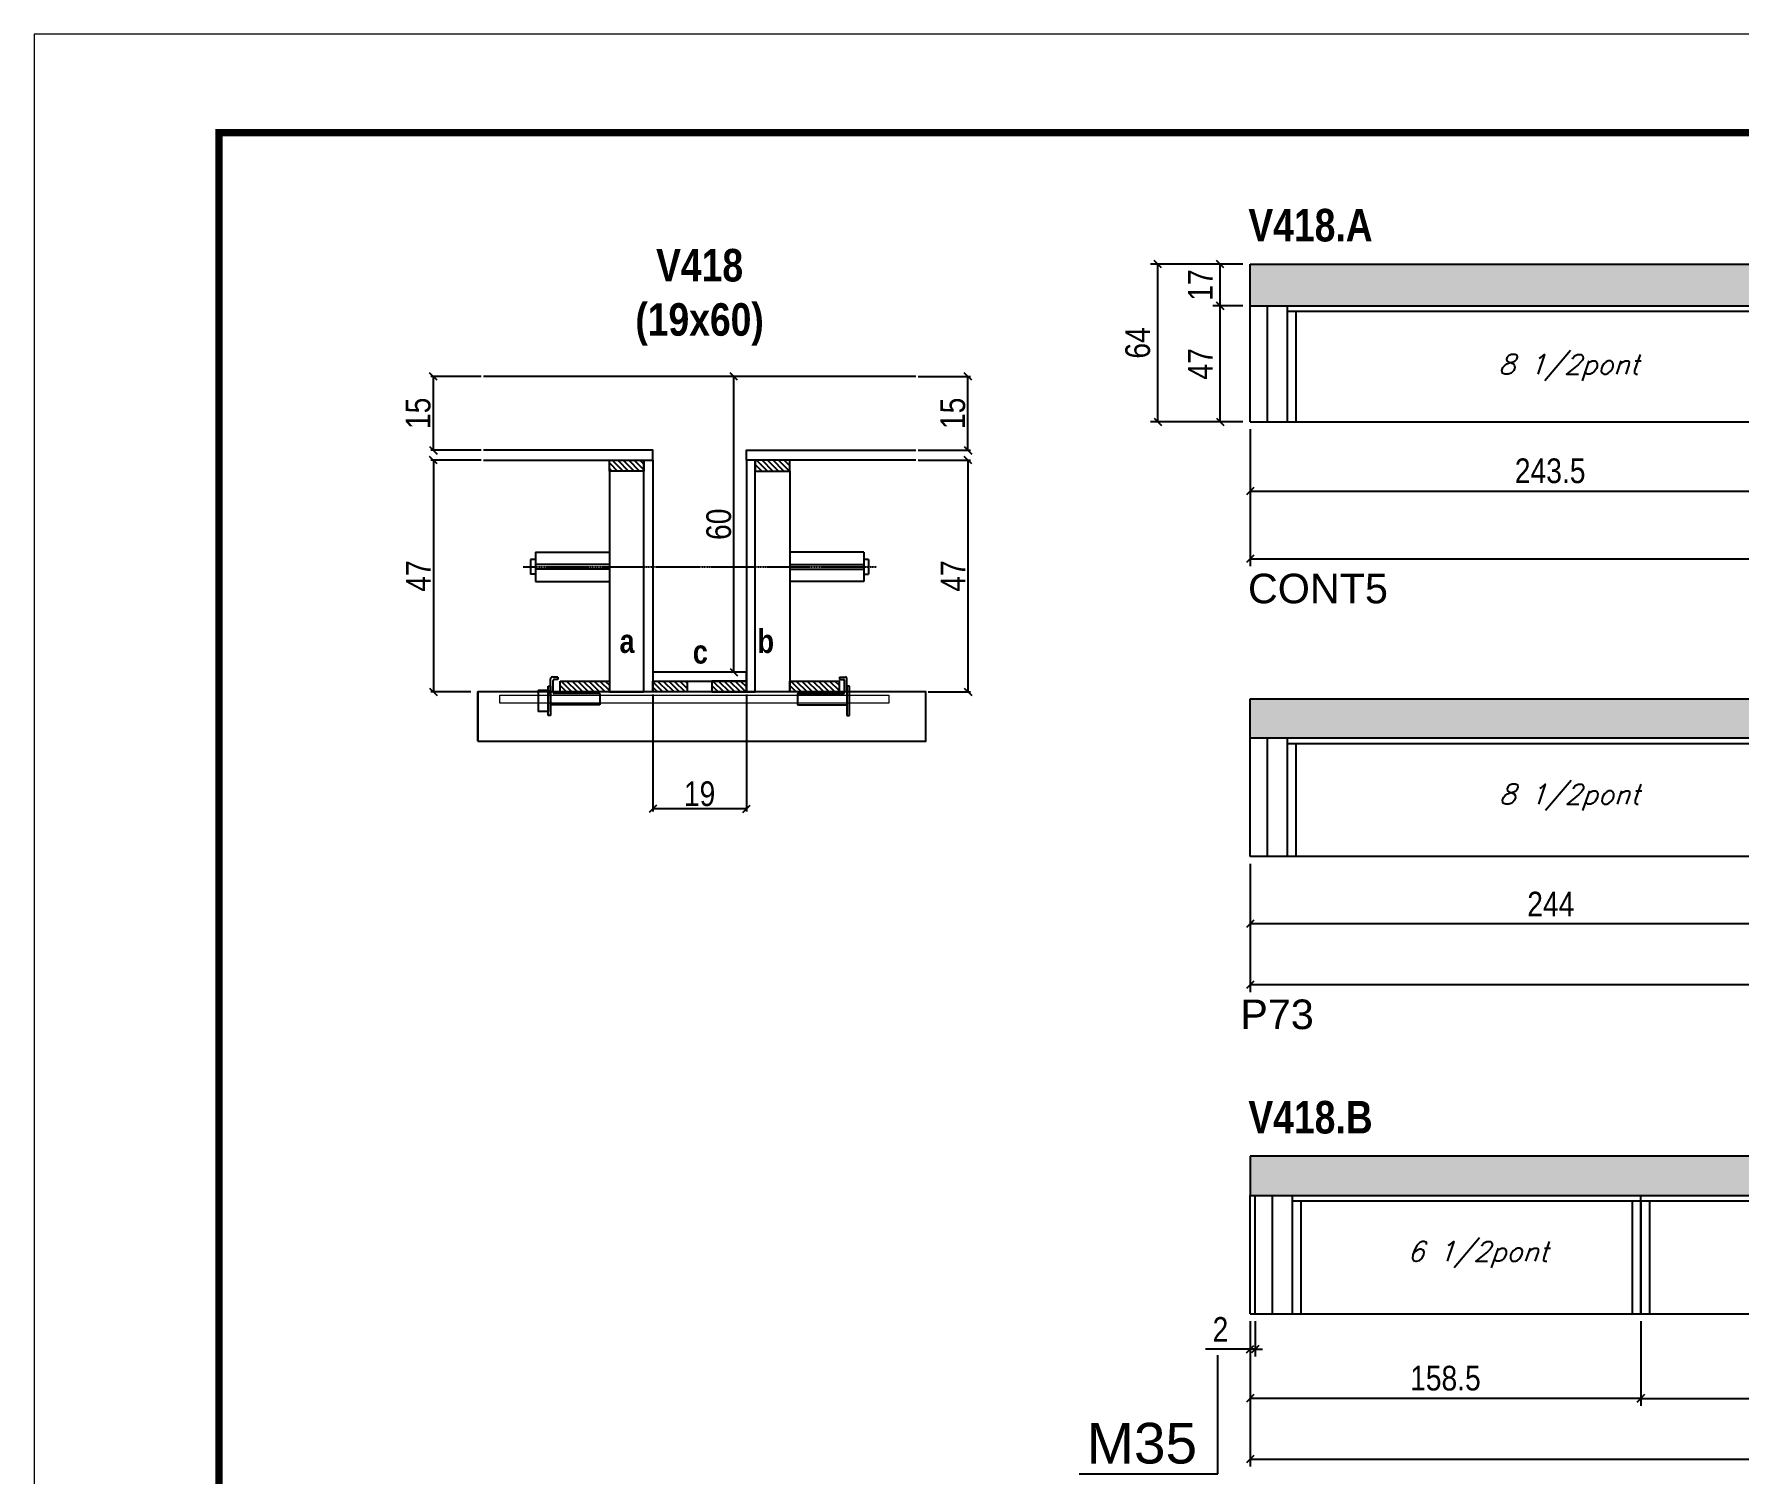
# Model space of a CAD drawing. Extents: x 3309 to 9590, y -2522 to 15424.
# Drawn here: x 6493 to 7185, y 9429 to 10014 of the extents above; entities that cross this region are included whole.
import ezdxf

# ---------------------------------------------------------------- set-up
doc = ezdxf.new("R2010")
doc.units = 0
doc.linetypes.add('DASHED', pattern=[0.75, 0.5, -0.25])
doc.linetypes.add('HIDDEN', pattern=[0.375, 0.25, -0.125])
for name, color, linetype in [('5', 5, 'Continuous'), ('barrote', 251, 'Continuous'), ('COTA', 241, 'Continuous'), ('detalhes', 4, 'Continuous'), ('NOMENCLATURA', 7, 'Continuous'), ('Painéis', 200, 'Continuous'), ('presilha', 1, 'Continuous'), ('SARR_2.2x10', 60, 'Continuous'), ('SARR_2.2x7', 40, 'Continuous'), ('SARR_3.5x7', 81, 'Continuous'), ('TENSOR', 3, 'Continuous'), ('texto', 7, 'Continuous')]:
    doc.layers.add(name, color=color, linetype=linetype)
for name, color, linetype, lineweight in [('CONCRETO', 251, 'Continuous', 25), ('Folhas', 255, 'Continuous', 9), ('SARRAFO DE PRESSAO', 251, 'DASHED', 9), ('SCO-___-LAJ', 2, 'Continuous', 0)]:
    doc.layers.add(name, color=color, linetype=linetype, lineweight=lineweight)
doc.styles.add('COTA TECNICA', font='techl___.ttf', dxfattribs={"height": 10})
doc.styles.add('COTA TECNICA 2X', font='techl___.ttf', dxfattribs={"height": 10})
doc.styles.add('Romans', font='romans.shx')
doc.styles.get("Standard").update_dxf_attribs({"font": 'arial.ttf'})
doc.styles.add('TECNICA', font='techb___.ttf', dxfattribs={"height": 10})
doc.dimstyles.new('PAINEL', dxfattribs={"dimtxt": 10, "dimasz": 3, "dimexe": 3, "dimexo": 3, "dimgap": 3, "dimtad": 1, "dimdec": 1, "dimzin": 12, "dimdsep": 46, "dimtxsty": 'COTA TECNICA', "dimblk1": 'OBLIQUE', "dimblk2": 'OBLIQUE', "dimsah": 1, "dimcen": 0.9, "dimclrd": 4, "dimclre": 4, "dimclrt": 240, "dimadec": 1, "dimazin": 3, "dimtfac": 1, "dimtdec": 1, "dimtmove": 0, "dimatfit": 3, "dimfxl": 1, "dimtolj": 1, "dimtzin": 12, "dimarcsym": 0})
doc.dimstyles.new('SECAO', dxfattribs={"dimscale": 0.333333, "dimtxt": 5, "dimasz": 9, "dimexe": 3, "dimexo": 3, "dimgap": 3, "dimtad": 1, "dimdec": 1, "dimlfac": 0.5, "dimzin": 12, "dimdsep": 46, "dimtxsty": 'COTA TECNICA 2X', "dimblk1": 'OBLIQUE', "dimblk2": 'OBLIQUE', "dimsah": 1, "dimcen": 0.9, "dimclrd": 4, "dimclre": 4, "dimclrt": 240, "dimadec": 1, "dimazin": 3, "dimtfac": 1, "dimtdec": 1, "dimtmove": 0, "dimatfit": 3, "dimfxl": 1, "dimtolj": 1, "dimtzin": 12, "dimarcsym": 0})
pattern_1 = [(135, (39979.4781, -113765.4795), (-1.122532015, -1.122532015), [])]
pattern_2 = [(50, (0, 13.3344), (5.46554, -0.4781726), [0.5715, -6.2865]), (355, (0, 13.3344), (-1.0573026, 5.7317054), [0.4572, -5.0292175]), (100.451445, (0.4555, 13.2945), (4.4082374, 5.2535326), [0.4857003, -5.3427073]), (46.1842, (0, 14.8584), (8.1323712, -1.26127), [0.85725, -9.42975]), (96.63556, (0.678, 14.753), (7.122124, 7.4227837), [0.7285507, -8.014068]), (351.18415, (0, 14.858), (7.122124, 7.422784), [0.685799, -7.543792]), (21, (0.762, 14.4774), (4.5484317, -3.067956), [0.5715, -6.2865]), (326, (0.762, 14.4774), (1.8540609, 5.525639), [0.4572, -5.0292]), (71.451445, (1.141, 14.2217), (6.4024926, 2.457683), [0.4857003, -5.3426981]), (37.5, (0, 13.3344), (0.0926581, 2.53665117), [0, -4.96824, 0, -5.1054, 0, -5.04825]), (7.5, (0, 13.3344), (2.0045899, 3.00541724), [0, -2.91084, 0, -4.85394, 0, -1.92405]), (327.5, (-1.6993, 13.3344), (4.06771786, -0.17186232), [0, -1.905, 0, -5.9436, 0, -7.8867]), (317.5, (-2.4613, 13.3344), (4.4438754, 0.7627947), [0, -2.4765, 0, -3.94716, 0, -5.6007])]

# ---------------------------------------------------------------- blocks, each defined once
blk = doc.blocks.new('9999999999')
at = {"layer": 'Folhas'}
blk.add_lwpolyline([(98138.98, 34190.21), (99623.98, 34190.21), (99623.98, 35240.21), (98138.98, 35240.21)], close=True, dxfattribs=at)
at = {"layer": 'Folhas', "color": 30, "const_width": 3}
blk.add_lwpolyline([(98213.98, 34230.21), (99583.98, 34230.21), (99583.98, 35200.21), (98213.98, 35200.21)], close=True, dxfattribs=at)
blk = doc.blocks.new('_Oblique')
at = {"color": 0, "linetype": 'ByBlock', "lineweight": -2}
blk.add_line((-0.5, -0.5), (0.5, 0.5), dxfattribs=at)
blk = doc.blocks.new('*D1259')
at = {"layer": 'COTA', "color": 4, "lineweight": -2, "transparency": 16777216}
for p, q in [((6743.94, 9745.69), (6743.94, 9698.22)), ((6781.94, 9745.69), (6781.94, 9698.22)), ((6781.94, 9699.22), (6743.94, 9699.22))]:
    blk.add_line(p, q, dxfattribs=at)
at = {"layer": 'Defpoints', "color": 0, "transparency": 16777216}
for p in [(6743.94, 9746.69), (6781.94, 9746.69), (6743.94, 9699.22)]:
    blk.add_point(p, dxfattribs=at)
at = {"layer": 'COTA', "color": 4, "lineweight": -2, "transparency": 16777216, "xscale": 3, "yscale": 3, "zscale": 3, "rotation": 180}
blk.add_blockref('_Oblique', (6743.94, 9699.22), dxfattribs=at)
at = {"layer": 'COTA', "color": 4, "lineweight": -2, "transparency": 16777216, "xscale": 3, "yscale": 3, "zscale": 3}
blk.add_blockref('_Oblique', (6781.94, 9699.22), dxfattribs=at)
at = {"layer": 'COTA', "color": 240, "transparency": 16777216, "insert": (6762.94, 9705.31), "char_height": 10, "attachment_point": 5, "style": 'COTA TECNICA 2X'}
blk.add_mtext('\\A1;19', dxfattribs=at)
blk = doc.blocks.new('PRESILHA METÁLICA 1')
at = {"layer": 'presilha'}
for p, q in [((12, 21), (8.6, 21)), ((12, 21), (12, 19.5)), ((0, 13), (6, 13)), ((0, 13), (0, 0)), ((6, 15.5), (7.5, 15.5)), ((6, -2.5), (6, 15.5)), ((6, 13), (6, 0)), ((7.5, 10.6), (7.5, 19.9)), ((7.5, 15.5), (7.5, -2.5)), ((9, 11.6), (9, 18.9)), ((12, 19.5), (9.6, 19.5)), ((37.5, 11), (9.6, 11)), ((37.5, 11), (37.5, 4.1)), ((6, 0), (0, 0)), ((37.5, 4.1), (7.5, 4.1)), ((7.5, -2.5), (6, -2.5))]:
    blk.add_line(p, q, dxfattribs=at)
for centre, radius, start, end in [((8.6, 19.9), 1.14, 90, 180), ((9.6, 18.9), 0.57, 90, 180), ((9.6, 11.6), 0.57, 180, 270)]:
    blk.add_arc(centre, radius, start, end, dxfattribs=at)
blk = doc.blocks.new('PRESILHA METÁLICA 2')
at = {"layer": 'presilha'}
for p, q in [((-5.2, 23.5), (-5.2, 22)), ((-5.2, 23.5), (-1.9, 23.5)), ((-5.2, 22), (-2.8, 22)), ((-2.2, 14.1), (-2.2, 21.4)), ((-0.8, 14.6), (-0.8, 22.4)), ((-30.8, 13.5), (-30.8, 6.6)), ((-30.8, 13.5), (-2.8, 13.5)), ((0.8, 18), (-0.8, 18)), ((-0.8, 18), (-0.8, 0)), ((0.8, 0), (0.8, 18)), ((-30.8, 6.6), (-0.8, 6.6)), ((-0.8, 0), (0.8, 0))]:
    blk.add_line(p, q, dxfattribs=at)
for centre, radius, start, end in [((-2.8, 21.4), 0.57, 0, 90), ((-1.9, 22.4), 1.14, 0, 90), ((-2.8, 14.1), 0.57, 270, 0)]:
    blk.add_arc(centre, radius, start, end, dxfattribs=at)
blk = doc.blocks.new('*D1260')
at = {"layer": 'COTA', "color": 4, "lineweight": -2, "transparency": 16777216}
for p, q in [((6674.24, 9840.69), (6653.89, 9840.69)), ((6654.89, 9840.69), (6654.89, 9746.69)), ((6670.13, 9746.69), (6653.89, 9746.69))]:
    blk.add_line(p, q, dxfattribs=at)
at = {"layer": 'Defpoints', "color": 0, "transparency": 16777216}
for p in [(6675.24, 9840.69), (6654.89, 9746.69), (6671.13, 9746.69)]:
    blk.add_point(p, dxfattribs=at)
at = {"layer": 'COTA', "color": 4, "lineweight": -2, "transparency": 16777216, "xscale": 3, "yscale": 3, "zscale": 3}
for p, rotation in [((6654.89, 9840.69), 90), ((6654.89, 9746.69), 270)]:
    blk.add_blockref('_Oblique', p, dxfattribs=dict(at, rotation=rotation))
at = {"layer": 'COTA', "color": 240, "transparency": 16777216, "insert": (6648.82, 9793.69), "char_height": 10, "attachment_point": 5, "rotation": 90, "style": 'COTA TECNICA 2X'}
blk.add_mtext('\\A1;47', dxfattribs=at)
blk = doc.blocks.new('*D1261')
at = {"layer": 'COTA', "color": 4, "lineweight": -2, "transparency": 16777216}
for p, q in [((6851.64, 9840.69), (6872.86, 9840.69)), ((6871.86, 9840.69), (6871.86, 9746.69)), ((6855.75, 9746.69), (6872.86, 9746.69))]:
    blk.add_line(p, q, dxfattribs=at)
at = {"layer": 'Defpoints', "color": 0, "transparency": 16777216}
for p in [(6850.64, 9840.69), (6854.75, 9746.69), (6871.86, 9746.69)]:
    blk.add_point(p, dxfattribs=at)
at = {"layer": 'COTA', "color": 4, "lineweight": -2, "transparency": 16777216, "xscale": 3, "yscale": 3, "zscale": 3}
for p, rotation in [((6871.86, 9840.69), 90), ((6871.86, 9746.69), 270)]:
    blk.add_blockref('_Oblique', p, dxfattribs=dict(at, rotation=rotation))
at = {"layer": 'COTA', "color": 240, "transparency": 16777216, "insert": (6865.78, 9793.69), "char_height": 10, "attachment_point": 5, "rotation": 90, "style": 'COTA TECNICA 2X'}
blk.add_mtext('\\A1;47', dxfattribs=at)
blk = doc.blocks.new('*D1262')
at = {"layer": 'COTA', "color": 4, "lineweight": -2, "transparency": 16777216}
for p, q in [((6780.94, 9874.69), (6775.87, 9874.69)), ((6776.87, 9754.69), (6776.87, 9874.69)), ((6780.94, 9754.69), (6775.87, 9754.69))]:
    blk.add_line(p, q, dxfattribs=at)
at = {"layer": 'Defpoints', "color": 0, "transparency": 16777216}
for p in [(6776.87, 9874.69), (6781.94, 9874.69), (6781.94, 9754.69)]:
    blk.add_point(p, dxfattribs=at)
at = {"layer": 'COTA', "color": 4, "lineweight": -2, "transparency": 16777216, "xscale": 3, "yscale": 3, "zscale": 3}
for p, rotation in [((6776.87, 9874.69), 90), ((6776.87, 9754.69), 270)]:
    blk.add_blockref('_Oblique', p, dxfattribs=dict(at, rotation=rotation))
at = {"layer": 'COTA', "color": 240, "transparency": 16777216, "insert": (6770.76, 9814.69), "char_height": 10, "attachment_point": 5, "rotation": 90, "style": 'COTA TECNICA 2X'}
blk.add_mtext('\\A1;60', dxfattribs=at)
blk = doc.blocks.new('*D1263')
at = {"layer": 'COTA', "color": 4, "lineweight": -2, "transparency": 16777216}
for p, q in [((6851.64, 9874.69), (6872.86, 9874.69)), ((6871.86, 9844.69), (6871.86, 9874.69)), ((6851.64, 9844.69), (6872.86, 9844.69))]:
    blk.add_line(p, q, dxfattribs=at)
at = {"layer": 'Defpoints', "color": 0, "transparency": 16777216}
for p in [(6850.64, 9874.69), (6871.86, 9874.69), (6850.64, 9844.69)]:
    blk.add_point(p, dxfattribs=at)
at = {"layer": 'COTA', "color": 4, "lineweight": -2, "transparency": 16777216, "xscale": 3, "yscale": 3, "zscale": 3}
for p, rotation in [((6871.86, 9874.69), 90), ((6871.86, 9844.69), 270)]:
    blk.add_blockref('_Oblique', p, dxfattribs=dict(at, rotation=rotation))
at = {"layer": 'COTA', "color": 240, "transparency": 16777216, "insert": (6865.75, 9859.69), "char_height": 10, "attachment_point": 5, "rotation": 90, "style": 'COTA TECNICA 2X'}
blk.add_mtext('\\A1;15', dxfattribs=at)
blk = doc.blocks.new('*D1264')
at = {"layer": 'COTA', "color": 4, "lineweight": -2, "transparency": 16777216}
for p, q in [((6674.24, 9874.69), (6653.89, 9874.69)), ((6654.89, 9844.69), (6654.89, 9874.69)), ((6674.24, 9844.69), (6653.89, 9844.69))]:
    blk.add_line(p, q, dxfattribs=at)
at = {"layer": 'Defpoints', "color": 0, "transparency": 16777216}
for p in [(6654.89, 9874.69), (6675.24, 9874.69), (6675.24, 9844.69)]:
    blk.add_point(p, dxfattribs=at)
at = {"layer": 'COTA', "color": 4, "lineweight": -2, "transparency": 16777216, "xscale": 3, "yscale": 3, "zscale": 3}
for p, rotation in [((6654.89, 9874.69), 90), ((6654.89, 9844.69), 270)]:
    blk.add_blockref('_Oblique', p, dxfattribs=dict(at, rotation=rotation))
at = {"layer": 'COTA', "color": 240, "transparency": 16777216, "insert": (6648.78, 9859.69), "char_height": 10, "attachment_point": 5, "rotation": 90, "style": 'COTA TECNICA 2X'}
blk.add_mtext('\\A1;15', dxfattribs=at)
blk = doc.blocks.new('*D1268')
at = {"layer": 'COTA', "color": 4, "lineweight": -2, "transparency": 16777216}
for p, q in [((6986.37, 9853.27), (6986.37, 9825.11)), ((7229.87, 9853.27), (7229.87, 9825.11)), ((6986.37, 9828.11), (7229.87, 9828.11))]:
    blk.add_line(p, q, dxfattribs=at)
at = {"layer": 'Defpoints', "color": 0, "transparency": 16777216}
for p in [(6986.37, 9856.27, 0), (7229.87, 9856.27, 0), (7229.87, 9828.11)]:
    blk.add_point(p, dxfattribs=at)
at = {"layer": 'COTA', "color": 4, "lineweight": -2, "transparency": 16777216, "xscale": 3, "yscale": 3, "zscale": 3, "rotation": 180}
blk.add_blockref('_Oblique', (6986.37, 9828.11), dxfattribs=at)
at = {"layer": 'COTA', "color": 4, "lineweight": -2, "transparency": 16777216, "xscale": 3, "yscale": 3, "zscale": 3}
blk.add_blockref('_Oblique', (7229.87, 9828.11), dxfattribs=at)
at = {"layer": 'COTA', "color": 240, "transparency": 16777216, "insert": (7108.12, 9836.33), "char_height": 10, "attachment_point": 5, "style": 'COTA TECNICA'}
blk.add_mtext('\\A1;243.5', dxfattribs=at)
blk = doc.blocks.new('*D1265')
at = {"layer": 'COTA', "color": 4, "lineweight": -2, "transparency": 16777216}
for p, q in [((6986.37, 9853.27), (6986.37, 9797.64)), ((7473.87, 9853.27), (7473.87, 9797.64)), ((6986.37, 9800.64), (7473.87, 9800.64))]:
    blk.add_line(p, q, dxfattribs=at)
at = {"layer": 'Defpoints', "color": 0, "transparency": 16777216}
for p in [(6986.37, 9856.27), (7473.87, 9856.27, 0), (7473.87, 9800.64)]:
    blk.add_point(p, dxfattribs=at)
at = {"layer": 'COTA', "color": 4, "lineweight": -2, "transparency": 16777216, "xscale": 3, "yscale": 3, "zscale": 3, "rotation": 180}
blk.add_blockref('_Oblique', (6986.37, 9800.64), dxfattribs=at)
at = {"layer": 'COTA', "color": 4, "lineweight": -2, "transparency": 16777216, "xscale": 3, "yscale": 3, "zscale": 3}
blk.add_blockref('_Oblique', (7473.87, 9800.64), dxfattribs=at)
at = {"layer": 'COTA', "color": 240, "transparency": 16777216, "insert": (7230.12, 9808.77), "char_height": 10, "attachment_point": 5, "style": 'COTA TECNICA'}
blk.add_mtext('\\A1;487.5', dxfattribs=at)
blk = doc.blocks.new('*D1266')
at = {"layer": 'COTA', "color": 4, "lineweight": -2, "transparency": 16777216}
for p, q in [((6983.37, 9903.27), (6971.21, 9903.27)), ((6974.21, 9856.27), (6974.21, 9903.27)), ((6983.37, 9856.27), (6971.21, 9856.27))]:
    blk.add_line(p, q, dxfattribs=at)
at = {"layer": 'Defpoints', "color": 0, "transparency": 16777216}
for p in [(6974.21, 9903.27), (6986.37, 9903.27), (6986.37, 9856.27)]:
    blk.add_point(p, dxfattribs=at)
at = {"layer": 'COTA', "color": 4, "lineweight": -2, "transparency": 16777216, "xscale": 3, "yscale": 3, "zscale": 3}
for p, rotation in [((6974.21, 9903.27), 90), ((6974.21, 9856.27), 270)]:
    blk.add_blockref('_Oblique', p, dxfattribs=dict(at, rotation=rotation))
at = {"layer": 'COTA', "color": 240, "transparency": 16777216, "insert": (6966.14, 9879.77), "char_height": 10, "attachment_point": 5, "rotation": 90, "style": 'COTA TECNICA'}
blk.add_mtext('\\A1;47', dxfattribs=at)
blk = doc.blocks.new('*D1267')
at = {"layer": 'COTA', "color": 4, "lineweight": -2, "transparency": 16777216}
for p, q in [((6983.37, 9920.27), (6971.21, 9920.27)), ((6974.21, 9903.27), (6974.21, 9920.27)), ((6983.37, 9903.27), (6971.21, 9903.27))]:
    blk.add_line(p, q, dxfattribs=at)
at = {"layer": 'Defpoints', "color": 0, "transparency": 16777216}
for p in [(6974.21, 9920.27), (6986.37, 9920.27), (6986.37, 9903.27)]:
    blk.add_point(p, dxfattribs=at)
at = {"layer": 'COTA', "color": 4, "lineweight": -2, "transparency": 16777216, "xscale": 3, "yscale": 3, "zscale": 3}
for p, rotation in [((6974.21, 9920.27), 90), ((6974.21, 9903.27), 270)]:
    blk.add_blockref('_Oblique', p, dxfattribs=dict(at, rotation=rotation))
at = {"layer": 'COTA', "color": 240, "transparency": 16777216, "insert": (6966.14, 9911.77), "char_height": 10, "attachment_point": 5, "rotation": 90, "style": 'COTA TECNICA'}
blk.add_mtext('\\A1;17', dxfattribs=at)
blk = doc.blocks.new('*D1271')
at = {"layer": 'COTA', "color": 4, "lineweight": -2, "transparency": 16777216}
for p, q in [((6983.37, 9920.27), (6945.89, 9920.27)), ((6948.89, 9856.27), (6948.89, 9920.27)), ((6983.37, 9856.27), (6945.89, 9856.27))]:
    blk.add_line(p, q, dxfattribs=at)
at = {"layer": 'Defpoints', "color": 0, "transparency": 16777216}
for p in [(6948.89, 9920.27), (6986.37, 9920.27), (6986.37, 9856.27)]:
    blk.add_point(p, dxfattribs=at)
at = {"layer": 'COTA', "color": 4, "lineweight": -2, "transparency": 16777216, "xscale": 3, "yscale": 3, "zscale": 3}
for p, rotation in [((6948.89, 9920.27), 90), ((6948.89, 9856.27), 270)]:
    blk.add_blockref('_Oblique', p, dxfattribs=dict(at, rotation=rotation))
at = {"layer": 'COTA', "color": 240, "transparency": 16777216, "insert": (6940.79, 9888.27), "char_height": 10, "attachment_point": 5, "rotation": 90, "style": 'COTA TECNICA'}
blk.add_mtext('\\A1;64', dxfattribs=at)
blk = doc.blocks.new('*D1280')
at = {"layer": 'COTA', "color": 4, "linetype": 'ByBlock', "lineweight": -2, "transparency": 16777216}
for p, q in [((6986.37, 9676.86), (6986.37, 9649.53)), ((7230.37, 9676.86), (7230.37, 9649.53)), ((7230.37, 9652.53), (6986.37, 9652.53))]:
    blk.add_line(p, q, dxfattribs=at)
at = {"layer": 'Defpoints', "color": 0, "linetype": 'ByBlock', "transparency": 16777216}
for p in [(6986.37, 9679.86), (7230.37, 9679.86), (6986.37, 9652.53)]:
    blk.add_point(p, dxfattribs=at)
at = {"layer": 'COTA', "color": 4, "linetype": 'ByBlock', "lineweight": -2, "transparency": 16777216, "xscale": 3, "yscale": 3, "zscale": 3, "rotation": 180}
blk.add_blockref('_Oblique', (6986.37, 9652.53), dxfattribs=at)
at = {"layer": 'COTA', "color": 4, "linetype": 'ByBlock', "lineweight": -2, "transparency": 16777216, "xscale": 3, "yscale": 3, "zscale": 3}
blk.add_blockref('_Oblique', (7230.37, 9652.53), dxfattribs=at)
at = {"layer": 'COTA', "color": 240, "linetype": 'ByBlock', "transparency": 16777216, "insert": (7108.37, 9660.61), "char_height": 10, "attachment_point": 5, "style": 'COTA TECNICA'}
blk.add_mtext('\\A1;244', dxfattribs=at)
blk = doc.blocks.new('*D1281')
at = {"layer": 'COTA', "color": 4, "linetype": 'ByBlock', "lineweight": -2, "transparency": 16777216}
for p, q in [((6986.37, 9676.86), (6986.37, 9624.88)), ((7634.67, 9676.86), (7634.67, 9624.88)), ((7634.67, 9627.88), (6986.37, 9627.88))]:
    blk.add_line(p, q, dxfattribs=at)
at = {"layer": 'Defpoints', "color": 0, "linetype": 'ByBlock', "transparency": 16777216}
for p in [(6986.37, 9679.86), (7634.67, 9679.86), (6986.37, 9627.88)]:
    blk.add_point(p, dxfattribs=at)
at = {"layer": 'COTA', "color": 4, "linetype": 'ByBlock', "lineweight": -2, "transparency": 16777216, "xscale": 3, "yscale": 3, "zscale": 3, "rotation": 180}
blk.add_blockref('_Oblique', (6986.37, 9627.88), dxfattribs=at)
at = {"layer": 'COTA', "color": 4, "linetype": 'ByBlock', "lineweight": -2, "transparency": 16777216, "xscale": 3, "yscale": 3, "zscale": 3}
blk.add_blockref('_Oblique', (7634.67, 9627.88), dxfattribs=at)
at = {"layer": 'COTA', "color": 240, "linetype": 'ByBlock', "transparency": 16777216, "insert": (7310.52, 9636.12), "char_height": 10, "attachment_point": 5, "style": 'COTA TECNICA'}
blk.add_mtext('\\A1;648.3', dxfattribs=at)
blk = doc.blocks.new('*D1286')
at = {"layer": 'COTA', "color": 4, "linetype": 'ByBlock', "lineweight": -2, "transparency": 16777216}
for p, q in [((7144.87, 9491.34), (7144.87, 9457.06)), ((7388.87, 9491.34), (7388.87, 9457.06)), ((7144.87, 9460.06), (7388.87, 9460.06))]:
    blk.add_line(p, q, dxfattribs=at)
at = {"layer": 'Defpoints', "color": 0, "linetype": 'ByBlock', "transparency": 16777216}
for p in [(7144.87, 9494.34), (7388.87, 9494.34), (7388.87, 9460.06)]:
    blk.add_point(p, dxfattribs=at)
at = {"layer": 'COTA', "color": 4, "linetype": 'ByBlock', "lineweight": -2, "transparency": 16777216, "xscale": 3, "yscale": 3, "zscale": 3, "rotation": 180}
blk.add_blockref('_Oblique', (7144.87, 9460.06), dxfattribs=at)
at = {"layer": 'COTA', "color": 4, "linetype": 'ByBlock', "lineweight": -2, "transparency": 16777216, "xscale": 3, "yscale": 3, "zscale": 3}
blk.add_blockref('_Oblique', (7388.87, 9460.06), dxfattribs=at)
at = {"layer": 'COTA', "color": 240, "linetype": 'ByBlock', "transparency": 16777216, "insert": (7266.87, 9468.13), "char_height": 10, "attachment_point": 5, "style": 'COTA TECNICA'}
blk.add_mtext('\\A1;244', dxfattribs=at)
blk = doc.blocks.new('*D1288')
at = {"layer": 'COTA', "color": 4, "linetype": 'ByBlock', "lineweight": -2, "transparency": 16777216}
for p, q in [((6986.37, 9491.34), (6986.37, 9432.41)), ((7632.87, 9491.34), (7632.87, 9432.41)), ((6986.37, 9435.41), (7632.87, 9435.41))]:
    blk.add_line(p, q, dxfattribs=at)
at = {"layer": 'Defpoints', "color": 0, "linetype": 'ByBlock', "transparency": 16777216}
for p in [(6986.37, 9494.34), (7632.87, 9494.34), (7632.87, 9435.41)]:
    blk.add_point(p, dxfattribs=at)
at = {"layer": 'COTA', "color": 4, "linetype": 'ByBlock', "lineweight": -2, "transparency": 16777216, "xscale": 3, "yscale": 3, "zscale": 3, "rotation": 180}
blk.add_blockref('_Oblique', (6986.37, 9435.41), dxfattribs=at)
at = {"layer": 'COTA', "color": 4, "linetype": 'ByBlock', "lineweight": -2, "transparency": 16777216, "xscale": 3, "yscale": 3, "zscale": 3}
blk.add_blockref('_Oblique', (7632.87, 9435.41), dxfattribs=at)
at = {"layer": 'COTA', "color": 240, "linetype": 'ByBlock', "transparency": 16777216, "insert": (7309.62, 9443.52), "char_height": 10, "attachment_point": 5, "style": 'COTA TECNICA'}
blk.add_mtext('\\A1;646.5', dxfattribs=at)
blk = doc.blocks.new('*D1289')
at = {"layer": 'COTA', "color": 4, "lineweight": -2, "transparency": 16777216}
for p, q in [((6986.37, 9491.34), (6986.37, 9457.06)), ((7144.87, 9491.34), (7144.87, 9457.06)), ((7144.87, 9460.06), (6986.37, 9460.06))]:
    blk.add_line(p, q, dxfattribs=at)
at = {"layer": 'Defpoints', "color": 0, "transparency": 16777216}
for p in [(6986.37, 9494.34), (7144.87, 9494.34), (6986.37, 9460.06)]:
    blk.add_point(p, dxfattribs=at)
at = {"layer": 'COTA', "color": 4, "lineweight": -2, "transparency": 16777216, "xscale": 3, "yscale": 3, "zscale": 3, "rotation": 180}
blk.add_blockref('_Oblique', (6986.37, 9460.06), dxfattribs=at)
at = {"layer": 'COTA', "color": 4, "lineweight": -2, "transparency": 16777216, "xscale": 3, "yscale": 3, "zscale": 3}
blk.add_blockref('_Oblique', (7144.87, 9460.06), dxfattribs=at)
at = {"layer": 'COTA', "color": 240, "transparency": 16777216, "insert": (7065.62, 9468.19), "char_height": 10, "attachment_point": 5, "style": 'COTA TECNICA'}
blk.add_mtext('\\A1;158.5', dxfattribs=at)
blk = doc.blocks.new('*D1794')
at = {"layer": 'COTA', "color": 4, "lineweight": -2, "transparency": 16777216}
for p, q in [((6986.37, 9491.34), (6986.37, 9477.04)), ((6988.37, 9491.34), (6988.37, 9477.04)), ((6986.37, 9480.04), (6968.26, 9480.04)), ((6988.37, 9480.04), (6986.37, 9480.04)), ((6988.37, 9480.04), (6991.37, 9480.04))]:
    blk.add_line(p, q, dxfattribs=at)
at = {"layer": 'Defpoints', "color": 0, "transparency": 16777216}
for p in [(6986.37, 9494.34, 0), (6988.37, 9494.34, 0), (6986.37, 9480.04)]:
    blk.add_point(p, dxfattribs=at)
at = {"layer": 'COTA', "color": 4, "lineweight": -2, "transparency": 16777216, "xscale": 3, "yscale": 3, "zscale": 3}
blk.add_blockref('_Oblique', (6986.37, 9480.04), dxfattribs=at)
at = {"layer": 'COTA', "color": 4, "lineweight": -2, "transparency": 16777216, "xscale": 3, "yscale": 3, "zscale": 3, "rotation": 180}
blk.add_blockref('_Oblique', (6988.37, 9480.04), dxfattribs=at)
at = {"layer": 'COTA', "color": 240, "transparency": 16777216, "insert": (6974.31, 9488.04), "char_height": 10, "attachment_point": 5, "style": 'COTA TECNICA'}
blk.add_mtext('\\A1;2', dxfattribs=at)

msp = doc.modelspace()

# ---------------------------------------------------------------- hatches: boundary and pattern name
at = {"layer": 'COTA'}
h = msp.add_hatch(dxfattribs=at)
h.set_pattern_fill('AR-CONC', color=256, scale=0.03)
h.set_pattern_definition(pattern_2)
h.paths.add_polyline_path([(7503.87, 9890.27), (7503.87, 9920.27), (6986.37, 9920.27), (6986.37, 9903.27), (7473.87, 9903.27), (7473.87, 9856.27), (7503.87, 9856.27), (7503.87, 9873.27), (7692.87, 9873.27), (7692.87, 9935.27), (7681.87, 9935.27), (7681.87, 9920.27), (7681.87, 9890.27)])
h = msp.add_hatch(dxfattribs=at)
h.set_pattern_fill('AR-CONC', color=256, scale=0.03)
h.set_pattern_definition(pattern_2)
h.paths.add_polyline_path([(7634.67, 9727.86), (7634.67, 9743.86), (6986.37, 9743.86), (6986.37, 9727.86)])
h = msp.add_hatch(dxfattribs=at)
h.set_pattern_fill('AR-CONC', color=256, scale=0.03)
h.set_pattern_definition([(50, (-9.3, -172.188), (5.46554, -0.4781726), [0.5715, -6.2865]), (355, (-9.3, -172.188), (-1.0573026, 5.7317054), [0.4572, -5.0292175]), (100.451445, (-8.8445, -172.228), (4.4082374, 5.2535326), [0.4857003, -5.3427073]), (46.1842, (-9.3, -170.664), (8.1323712, -1.26127), [0.85725, -9.42975]), (96.63556, (-8.622, -170.769), (7.122124, 7.4227837), [0.7285507, -8.014068]), (351.18415, (-9.3, -170.664), (7.122124, 7.422784), [0.685799, -7.543792]), (21, (-8.538, -171.045), (4.5484317, -3.067956), [0.5715, -6.2865]), (326, (-8.538, -171.045), (1.8540609, 5.525639), [0.4572, -5.0292]), (71.451445, (-8.159, -171.301), (6.4024926, 2.457683), [0.4857003, -5.3426981]), (37.5, (-9.3, -172.188), (0.0926581, 2.53665117), [0, -4.96824, 0, -5.1054, 0, -5.04825]), (7.5, (-9.3, -172.188), (2.0045899, 3.00541724), [0, -2.91084, 0, -4.85394, 0, -1.92405]), (327.5, (-10.9993, -172.188), (4.06771786, -0.17186232), [0, -1.905, 0, -5.9436, 0, -7.8867]), (317.5, (-11.7613, -172.188), (4.4438754, 0.7627947), [0, -2.4765, 0, -3.94716, 0, -5.6007])])
h.paths.add_polyline_path([(7632.87, 9542.34), (7632.87, 9558.34), (6986.37, 9558.34), (6986.37, 9542.34)])
at = {"layer": 'SARR_2.2x10'}
h = msp.add_hatch(dxfattribs=at)
h.set_pattern_fill('ANSI31', color=256, scale=0.5, angle=90)
h.set_pattern_definition([(135, (39899.8781, -113765.4795), (-1.122532015, -1.122532015), [])])
h.paths.add_polyline_path([(6706.34, 9751.09), (6706.34, 9746.69), (6726.34, 9746.69), (6726.34, 9751.09)])
h = msp.add_hatch(dxfattribs=at)
h.set_pattern_fill('ANSI31', color=256, scale=0.5, angle=90)
h.set_pattern_definition([(135, (39993.0781, -113765.4795), (-1.122532015, -1.122532015), [])])
h.paths.add_polyline_path([(6799.54, 9751.09), (6799.54, 9746.69), (6819.54, 9746.69), (6819.54, 9751.09)])
at = {"layer": 'SARR_2.2x7'}
h = msp.add_hatch(dxfattribs=at)
h.set_pattern_fill('ANSI31', color=256, scale=0.5, angle=90)
h.set_pattern_definition([(135, (39913.8781, -113675.8795), (-1.122532015, -1.122532015), [])])
h.paths.add_polyline_path([(6740.34, 9840.69), (6740.34, 9836.29), (6726.34, 9836.29), (6726.34, 9840.69)])
h = msp.add_hatch(dxfattribs=at)
h.set_pattern_fill('ANSI31', color=256, scale=0.5, angle=90)
h.set_pattern_definition([(135, (39893.8781, -113675.8795), (-1.122532015, -1.122532015), [])])
h.paths.add_polyline_path([(6785.54, 9840.69), (6785.54, 9836.29), (6799.54, 9836.29), (6799.54, 9840.69)])
h = msp.add_hatch(dxfattribs=at)
h.set_pattern_fill('ANSI31', color=256, scale=0.5, angle=90)
h.set_pattern_definition(pattern_1)
h.paths.add_polyline_path([(6757.94, 9746.69), (6757.94, 9751.09), (6743.94, 9751.09), (6743.94, 9746.69)])
h = msp.add_hatch(dxfattribs=at)
h.set_pattern_fill('ANSI31', color=256, scale=0.5, angle=90)
h.set_pattern_definition(pattern_1)
h.paths.add_polyline_path([(6767.94, 9751.09), (6767.94, 9746.69), (6781.94, 9746.69), (6781.94, 9751.09)])

# ---------------------------------------------------------------- linework, layer by layer
at = {"ltscale": 3}
for p, q in [((6696.34, 9803.42), (6696.34, 9791.42)), ((6696.34, 9803.42), (6726.34, 9803.42)), ((6829.54, 9803.42), (6799.54, 9803.42)), ((6829.54, 9803.42), (6829.54, 9791.42)), ((6694.34, 9800.42), (6694.34, 9794.42)), ((6696.34, 9800.42), (6694.34, 9800.42)), ((6726.34, 9798.42), (6696.34, 9798.42)), ((6799.54, 9798.42), (6829.54, 9798.42)), ((6831.54, 9800.42), (6829.54, 9800.42)), ((6831.54, 9800.42), (6831.54, 9794.42)), ((6696.34, 9794.42), (6694.34, 9794.42)), ((6726.34, 9796.42), (6696.34, 9796.42)), ((6696.34, 9791.42), (6726.34, 9791.42)), ((6799.54, 9796.42), (6829.54, 9796.42)), ((6829.54, 9791.42), (6799.54, 9791.42)), ((6829.54, 9794.42), (6831.54, 9794.42))]:
    msp.add_line(p, q, dxfattribs=at)
at = {"layer": 'barrote'}
msp.add_lwpolyline([(6672.88, 9726.69), (6854.8, 9726.69), (6854.8, 9746.69), (6672.88, 9746.69)], close=True, dxfattribs=at)
at = {"layer": 'CONCRETO', "linetype": 'Continuous'}
msp.add_line((6850.64, 9874.69), (6675.24, 9874.69), dxfattribs=at)
at = {"layer": 'COTA'}
for p, q in [((6986.37, 9903.27), (6986.37, 9920.27)), ((6986.37, 9920.27), (7503.87, 9920.27)), ((6986.37, 9727.86, 0), (6986.37, 9743.86, 0)), ((6986.37, 9743.86, 0), (7634.67, 9743.86, 0)), ((7632.87, 9558.34, 0), (6986.37, 9558.34, 0)), ((6986.37, 9558.34, 0), (6986.37, 9542.34, 0)), ((7144.87, 9494.34, 0), (7144.87, 9494.34, 0))]:
    msp.add_line(p, q, dxfattribs=at)
at = {"layer": 'detalhes', "color": 250}
msp.add_line((6672.88, 9726.69), (6672.88, 9746.69), dxfattribs=at)
at = {"layer": 'NOMENCLATURA', "linetype": 'Continuous'}
for p, q in [((6973.2, 9429.43), (6973.2, 9477.53)), ((6916.95, 9429.43), (6973.2, 9429.43))]:
    msp.add_line(p, q, dxfattribs=at)
at = {"layer": 'Painéis', "linetype": 'ByBlock'}
for p, q in [((6986.37, 9856.27), (6986.37, 9903.27)), ((6986.37, 9903.27), (7473.87, 9903.27)), ((6986.37, 9856.27), (7473.87, 9856.27)), ((7634.67, 9727.86, 0), (6986.37, 9727.86, 0)), ((6986.37, 9679.86, 0), (6986.37, 9727.86, 0)), ((7634.67, 9679.86, 0), (6986.37, 9679.86, 0)), ((6986.37, 9542.34, 0), (7632.87, 9542.34, 0)), ((6986.37, 9494.34, 0), (6986.37, 9542.34, 0)), ((6988.37, 9494.34, 0), (6988.37, 9542.34, 0)), ((7144.87, 9494.34, 0), (7144.87, 9542.34, 0)), ((6986.37, 9494.34, 0), (7632.87, 9494.34, 0))]:
    msp.add_line(p, q, dxfattribs=at)
at = {"layer": 'Painéis', "linetype": 'Continuous', "elevation": 0}
for points in [[(6675.24, 9840.69), (6743.94, 9840.69), (6743.94, 9844.69), (6675.24, 9844.69)], [(6850.64, 9840.69), (6781.94, 9840.69), (6781.94, 9844.69), (6850.64, 9844.69)]]:
    msp.add_lwpolyline(points, dxfattribs=at)
at = {"layer": 'Painéis', "linetype": 'Continuous'}
for points in [[(6740.34, 9746.69), (6740.34, 9840.69), (6743.94, 9840.69), (6743.94, 9746.69)], [(6785.54, 9746.69), (6785.54, 9840.69), (6781.94, 9840.69), (6781.94, 9746.69)], [(6781.94, 9754.69), (6743.94, 9754.69), (6743.94, 9751.09), (6781.94, 9751.09)]]:
    msp.add_lwpolyline(points, close=True, dxfattribs=at)
at = {"layer": 'SARR_2.2x10'}
for points in [[(6706.34, 9751.09), (6726.34, 9751.09), (6726.34, 9746.69), (6706.34, 9746.69)], [(6799.54, 9751.09), (6819.54, 9751.09), (6819.54, 9746.69), (6799.54, 9746.69)]]:
    msp.add_lwpolyline(points, close=True, dxfattribs=at)
at = {"layer": 'SARR_2.2x7', "linetype": 'Continuous'}
for p, q in [((6993.37, 9856.27), (6993.37, 9903.27)), ((7229.87, 9901.07), (7001.37, 9901.07)), ((6993.37, 9679.86, 0), (6993.37, 9727.86, 0)), ((7230.37, 9725.66, 0), (7001.37, 9725.66, 0)), ((6995.37, 9494.34, 0), (6995.37, 9542.34, 0)), ((7003.37, 9540.14, 0), (7144.87, 9540.14, 0)), ((7144.87, 9540.14, 0), (7388.87, 9540.14, 0))]:
    msp.add_line(p, q, dxfattribs=at)
at = {"layer": 'SARR_2.2x7', "elevation": 0}
for points in [[(6726.34, 9840.69), (6740.34, 9840.69), (6740.34, 9836.29), (6726.34, 9836.29)], [(6799.54, 9840.69), (6785.54, 9840.69), (6785.54, 9836.29), (6799.54, 9836.29)]]:
    msp.add_lwpolyline(points, close=True, dxfattribs=at)
at = {"layer": 'SARR_2.2x7'}
for points in [[(6743.94, 9751.09), (6757.94, 9751.09), (6757.94, 9746.69), (6743.94, 9746.69)], [(6781.94, 9751.09), (6767.94, 9751.09), (6767.94, 9746.69), (6781.94, 9746.69)]]:
    msp.add_lwpolyline(points, close=True, dxfattribs=at)
at = {"layer": 'SARR_3.5x7'}
for p, q in [((7001.37, 9903.27), (7001.37, 9856.27)), ((7004.87, 9901.07), (7004.87, 9856.27)), ((7001.37, 9727.86, 0), (7001.37, 9679.86, 0)), ((7004.87, 9725.66, 0), (7004.87, 9679.86, 0)), ((7003.37, 9542.34, 0), (7003.37, 9494.34, 0)), ((7006.87, 9540.14, 0), (7006.87, 9494.34, 0)), ((7141.37, 9540.14, 0), (7141.37, 9494.34, 0)), ((7144.87, 9540.14, 0), (7144.87, 9494.34, 0)), ((7148.37, 9540.14, 0), (7148.37, 9494.34, 0))]:
    msp.add_line(p, q, dxfattribs=at)
for points in [[(6740.34, 9836.29), (6726.34, 9836.29), (6726.34, 9746.69), (6740.34, 9746.69)], [(6785.54, 9836.29), (6799.54, 9836.29), (6799.54, 9746.69), (6785.54, 9746.69)]]:
    msp.add_lwpolyline(points, close=True, dxfattribs=at)
at = {"layer": 'SCO-___-LAJ', "color": 1}
msp.add_lwpolyline([(6681.89, 9745.36), (6839.72, 9745.36), (6839.72, 9742.16), (6681.89, 9742.16)], close=True, dxfattribs=at)
at = {"layer": 'TENSOR', "linetype": 'HIDDEN', "ltscale": 0.5}
msp.add_line((6691.34, 9797.42), (6834.84, 9797.42), dxfattribs=at)

# ---------------------------------------------------------------- block references
at = {"layer": 'presilha', "xscale": 0.6666666666666666, "yscale": 0.6666666666666666, "zscale": 0.6666666666666666}
for name, p in [('PRESILHA METÁLICA 1', (6697.47, 9738.72)), ('PRESILHA METÁLICA 2', (6823.22, 9737.06))]:
    msp.add_blockref(name, p, dxfattribs=at)
at = {"layer": 'SARRAFO DE PRESSAO', "color": 6, "linetype": 'ByBlock'}
msp.add_blockref('9999999999', (-91646.11, -25226.65), dxfattribs=at)

# ---------------------------------------------------------------- texts
at = {"layer": '5', "linetype": 'Continuous'}
for s, rotation, p in [('CONT5', 0.00004, (6985.47, 9782.63, 0)), ('P73', 359.99996, (6982.37, 9609.87, 0))]:
    msp.add_text(s, height=12, rotation=rotation, dxfattribs=at).set_placement(p)
at = {"layer": 'detalhes', "style": 'TECNICA'}
for s, p in [('a', (6730.47, 9762.49)), ('b', (6786.44, 9762.47)), ('c', (6760.18, 9758.16))]:
    msp.add_text(s, height=9.6, dxfattribs=at).set_placement(p)
at = {"layer": 'NOMENCLATURA', "style": 'TECNICA'}
for s, p in [('V418.A', (6985.65, 9929.45)), ('V418.B', (6985.65, 9567.52, 0))]:
    msp.add_text(s, height=13.2, dxfattribs=at).set_placement(p)
at = {"layer": 'NOMENCLATURA', "linetype": 'Continuous'}
msp.add_text('M35', height=16.5, dxfattribs=at).set_placement((6920, 9433.63))
at = {"layer": 'NOMENCLATURA', "insert": (6762.94, 9926.39), "char_height": 13.2, "attachment_point": 2, "style": 'TECNICA'}
msp.add_mtext_dynamic_manual_height_columns('V418\\P(19x60)', width=300.2766, gutter_width=1, heights=[0], dxfattribs=at)
at = {"layer": 'texto', "color": 2, "char_height": 8, "attachment_point": 5, "style": 'Romans'}
for s, insert in [('{\\Q19;\\C256;8 1/2pont}', (7115.62, 9878.27)), ('{\\Q19;\\C256;8 1/2pont}', (7115.87, 9703.86, 0)), ('{\\Q19;\\C256;6 1/2pont}', (7078.77, 9518.34, 0))]:
    msp.add_mtext(s, dxfattribs=dict(at, insert=insert))

# ---------------------------------------------------------------- dimensions: what is measured, and where the dimension line sits
at = {"layer": 'COTA'}
for base, p1, p2, angle, dimstyle, picture, middle in [((6948.89, 9920.27), (6986.37, 9856.27), (6986.37, 9920.27), 90, 'PAINEL', '*D1271', (6940.79, 9888.27)), ((6974.21, 9920.27), (6986.37, 9903.27), (6986.37, 9920.27), 90, 'PAINEL', '*D1267', (6966.14, 9911.77)), ((6974.21, 9903.27), (6986.37, 9856.27), (6986.37, 9903.27), 90, 'PAINEL', '*D1266', (6966.14, 9879.77)), ((6654.89, 9874.69), (6675.24, 9844.69), (6675.24, 9874.69), 90, 'SECAO', '*D1264', (6648.78, 9859.69)), ((6776.87, 9874.69), (6781.94, 9754.69), (6781.94, 9874.69), 90, 'SECAO', '*D1262', (6770.76, 9814.69)), ((6871.86, 9874.69), (6850.64, 9844.69), (6850.64, 9874.69), 90, 'SECAO', '*D1263', (6865.75, 9859.69)), ((6654.89, 9746.69, 0), (6675.24, 9840.69), (6671.13, 9746.69, 0), 90, 'SECAO', '*D1260', (6648.82, 9793.69, 0)), ((6871.86, 9746.69, 0), (6850.64, 9840.69), (6854.75, 9746.69, 0), 90, 'SECAO', '*D1261', (6865.78, 9793.69, 0)), ((6986.37, 9460.06, 0), (7144.87, 9494.34, 0), (6986.37, 9494.34, 0), 180, 'PAINEL', '*D1289', (7065.62, 9468.19, 0))]:
    dim = msp.add_linear_dim(base=base, p1=p1, p2=p2, angle=angle, dimstyle=dimstyle, dxfattribs=at)
    dim.commit()
    dim.dimension.update_dxf_attribs({"geometry": picture, "text_midpoint": middle})
for base, p1, p2, picture, middle in [((7229.87, 9828.11, 0), (6986.37, 9856.27), (7229.87, 9856.27), '*D1268', (7108.12, 9836.33, 0)), ((7473.87, 9800.64, 0), (6986.37, 9856.27, 0), (7473.87, 9856.27), '*D1265', (7230.12, 9808.77, 0)), ((6986.37, 9480.04), (6988.37, 9494.34, 0), (6986.37, 9494.34, 0), '*D1794', (6974.31, 9488.04))]:
    dim = msp.add_linear_dim(base=base, p1=p1, p2=p2, dimstyle='PAINEL', dxfattribs=at)
    dim.commit()
    dim.dimension.update_dxf_attribs({"geometry": picture, "text_midpoint": middle})
dim = msp.add_linear_dim(base=(6743.94, 9699.22), p1=(6781.94, 9746.69), p2=(6743.94, 9746.69), angle=180, dimstyle='SECAO', dxfattribs=at)
dim.commit()
dim.dimension.update_dxf_attribs({"geometry": '*D1259', "text_midpoint": (6762.94, 9699.22), "dimtype": 160})
at = {"layer": 'COTA', "linetype": 'ByBlock'}
dim = msp.add_linear_dim(base=(6986.37, 9652.53, 0), p1=(7230.37, 9679.86, 0), p2=(6986.37, 9679.86, 0), angle=180, dimstyle='PAINEL', override={"dimtmove": 1}, dxfattribs=at)
dim.commit()
dim.dimension.update_dxf_attribs({"geometry": '*D1280', "text_midpoint": (7108.37, 9660.61, 0)})
for base, p1, p2, angle, picture, middle in [((6986.37, 9627.88, 0), (7634.67, 9679.86, 0), (6986.37, 9679.86, 0), 180, '*D1281', (7310.52, 9636.12, 0)), ((7632.87, 9435.41, 0), (6986.37, 9494.34, 0), (7632.87, 9494.34, 0), 0, '*D1288', (7309.62, 9443.52, 0)), ((7388.87, 9460.06, 0), (7144.87, 9494.34, 0), (7388.87, 9494.34, 0), 0, '*D1286', (7266.87, 9468.13, 0))]:
    dim = msp.add_linear_dim(base=base, p1=p1, p2=p2, angle=angle, dimstyle='PAINEL', dxfattribs=at)
    dim.commit()
    dim.dimension.update_dxf_attribs({"geometry": picture, "text_midpoint": middle})

doc.saveas('drawing.dxf')
